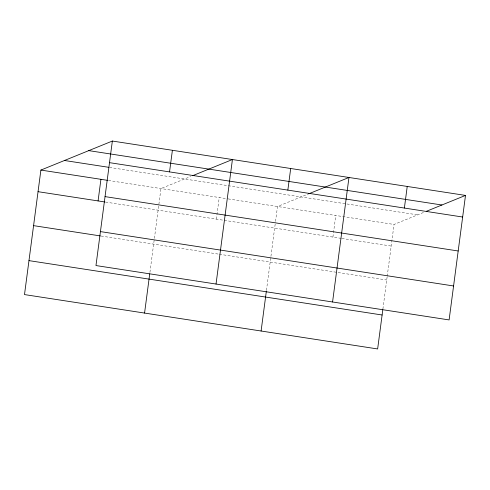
<?xml version="1.0" encoding="UTF-8"?>
<svg xmlns="http://www.w3.org/2000/svg" width="490" height="490" viewBox="0 0 490 490"><rect width="100%" height="100%" fill="white"/><g stroke="black" fill="none" stroke-linecap="round" stroke-linejoin="round"><path stroke-width="0.37" stroke-dasharray="2.45 1.84" d="M149.922 272.409L160.959 188.558L190.616 176.516M216.384 219.14L219.226 197.531M266.456 290.356L275.435 222.148M275.533 221.407L277.499 206.504L307.83 194.181M332.918 237.08L335.766 215.471M382.898 309.043L387.118 276.991M387.216 276.238L394.034 224.445L424.365 212.127M109.503 167.427L417.621 214.865M108.431 180.473L227.446 198.793M228.193 198.909L394.034 224.445M105.583 202.082L341.138 238.348M341.885 238.459L391.192 246.054M101.118 236.039L218.638 254.132M219.385 254.243L386.72 280.011"/><path stroke-width="0.73" d="M112.357 141.047L95.967 265.555L449.11 319.927L465.5 195.418L112.357 141.047L40.891 170.073L24.5 294.582L377.643 348.954L382.8 309.784M98.08 200.925L100.928 179.316M144.568 313.067L149.726 273.898M169.546 171.898L172.394 150.289M216.035 284.041L232.425 159.532L192.643 175.69M261.103 331.007L266.358 291.097M287.851 190.114L290.693 168.505M332.569 301.987L348.966 177.478L308.504 193.905M404.385 208.054L407.233 186.451M426.392 211.3L465.5 195.418M88.776 150.626L441.919 204.998M109.515 162.656L462.658 217.027M64.478 160.493L108.749 167.311M40.891 170.073L107.678 180.357M105.044 196.613L458.187 250.984M38.049 191.682L104.836 201.966M100.438 231.599L453.581 285.97M33.577 225.639L100.364 235.923M28.971 260.625L382.114 314.997"/></g></svg>
